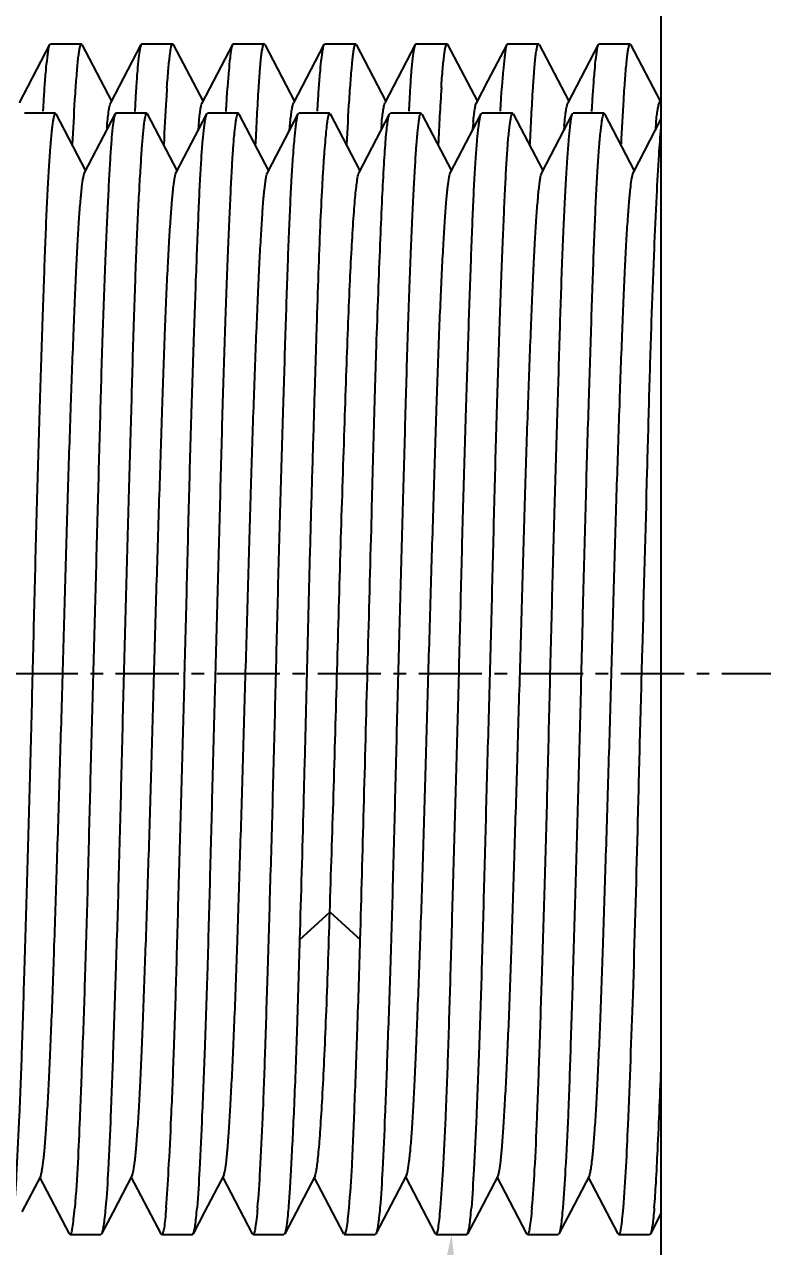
# Model space of a CAD drawing. Header units: millimetres. Extents: x 1091 to 2122, y 843 to 1569.
# Drawn here: x 1233.47 to 1248.08, y 1097.19 to 1121.39 of the extents above; entities that cross this region are included whole.
import ezdxf

# ---------------------------------------------------------------- set-up
doc = ezdxf.new("R2010")
doc.units = ezdxf.units.MM
doc.linetypes.add('CENTER', pattern=[2, 1.25, -0.25, 0.25, -0.25])
doc.layers.add('\\M+5B1EA\\M+5D7A2', color=1, linetype='Continuous')
doc.styles.add('Daelim Dimension', font='\x7f\x7f\x7f\x7f.TTF')
doc.dimstyles.new('DEFAULT', dxfattribs={"dimscale": 2, "dimtxt": 2, "dimasz": 2, "dimexe": 0, "dimexo": 2, "dimgap": 1, "dimtad": 1, "dimdec": 1, "dimzin": 9, "dimdsep": 46, "dimtxsty": 'Daelim Dimension', "dimcen": 0.5, "dimclrd": 252, "dimclre": 252, "dimclrt": 3, "dimadec": 1, "dimazin": 0, "dimtfac": 1, "dimtdec": 1, "dimtix": 1, "dimtmove": 0, "dimatfit": 3, "dimfxl": 0, "dimtolj": 1, "dimtzin": 1, "dimlwd": 9, "dimlwe": 9, "dimarcsym": 0})

# ---------------------------------------------------------------- blocks, each defined once
blk = doc.blocks.new('*D1')
at = {"layer": '\\M+5B1EA\\M+5D7A2', "color": 5, "lineweight": 9}
for p, q in [((1250.076, 1342.624), (1495.373, 1342.624)), ((1495.373, 1338.624), (1495.373, 961.421)), ((1489.598, 957.421), (1495.373, 957.421))]:
    blk.add_line(p, q, dxfattribs=at)
at = {"layer": '\\M+5B1EA\\M+5D7A2', "color": 5}
for points in [[(1494.706, 1338.624), (1496.04, 1338.624), (1495.373, 1342.624)], [(1494.706, 961.421), (1496.04, 961.421), (1495.373, 957.421)]]:
    blk.add_solid(points, dxfattribs=at)
at = {"layer": 'Defpoints', "color": 0}
for p in [(1246.076, 1342.624), (1485.598, 957.421), (1495.373, 957.421)]:
    blk.add_point(p, dxfattribs=at)
at = {"layer": '\\M+5B1EA\\M+5D7A2', "color": 7, "insert": (1484.721, 1150.022), "char_height": 16, "attachment_point": 5, "rotation": 90, "style": 'Daelim Dimension'}
blk.add_mtext('\\A1;1700', dxfattribs=at)
blk = doc.blocks.new('*D4')
at = {"layer": '\\M+5B1EA\\M+5D7A2', "color": 5, "lineweight": 9}
for p, q in [((1242.076, 1135.783), (1194.178, 1135.783)), ((1194.178, 1131.783), (1194.178, 1085.275)), ((1242.076, 1081.275), (1194.178, 1081.275))]:
    blk.add_line(p, q, dxfattribs=at)
at = {"layer": '\\M+5B1EA\\M+5D7A2', "color": 5}
for points in [[(1193.511, 1131.783), (1194.845, 1131.783), (1194.178, 1135.783)], [(1193.511, 1085.275), (1194.845, 1085.275), (1194.178, 1081.275)]]:
    blk.add_solid(points, dxfattribs=at)
at = {"layer": 'Defpoints', "color": 0}
for p in [(1246.076, 1135.783), (1194.178, 1081.275), (1246.076, 1081.275)]:
    blk.add_point(p, dxfattribs=at)
at = {"layer": '\\M+5B1EA\\M+5D7A2', "color": 7, "insert": (1179.402, 1108.529), "char_height": 16, "attachment_point": 5, "rotation": 90, "style": 'Daelim Dimension'}
blk.add_mtext('\\A1;{\\H1.25x;\\C0;Ø}65', dxfattribs=at)

msp = doc.modelspace()

# ---------------------------------------------------------------- linework, layer by layer
at = {"color": 0}
msp.add_line((1246.076, 957.421), (1246.076, 1393.905), dxfattribs=at)
at = {"color": 7, "linetype": 'Continuous'}
for p, q in [((1246.076, 1081.275), (1246.076, 1135.783)), ((1233.973, 1120.992), (1233.985, 1121.003)), ((1233.986, 1121.003), (1234.595, 1121.003)), ((1234.608, 1120.992), (1234.596, 1121.003)), ((1235.795, 1121.003), (1235.779, 1120.988)), ((1235.795, 1121.003), (1236.407, 1121.003)), ((1236.407, 1121.003), (1236.421, 1120.99)), ((1237.604, 1121.003), (1237.589, 1120.988)), ((1237.604, 1121.003), (1238.214, 1121.003)), ((1238.231, 1120.987), (1238.214, 1121.003)), ((1239.404, 1120.991), (1239.417, 1121.003)), ((1239.417, 1121.003), (1240.024, 1121.003)), ((1240.037, 1120.991), (1240.024, 1121.003)), ((1241.227, 1121.003), (1241.837, 1121.003)), ((1241.837, 1121.003), (1241.852, 1120.988)), ((1243.034, 1121.003), (1243.02, 1120.99)), ((1243.034, 1121.003), (1243.646, 1121.003)), ((1243.661, 1120.989), (1243.646, 1121.003)), ((1244.832, 1120.992), (1244.845, 1121.003)), ((1244.845, 1121.003), (1245.455, 1121.003)), ((1245.468, 1120.992), (1245.456, 1121.003)), ((1233.371, 1119.835), (1233.974, 1120.992)), ((1234.608, 1120.992), (1235.194, 1119.866)), ((1235.179, 1119.836), (1235.78, 1120.988)), ((1236.415, 1120.99), (1237.005, 1119.86)), ((1236.989, 1119.828), (1237.594, 1120.988)), ((1238.23, 1120.987), (1238.816, 1119.863)), ((1238.8, 1119.832), (1239.405, 1120.991)), ((1240.036, 1120.991), (1240.624, 1119.863)), ((1240.608, 1119.832), (1241.211, 1120.987)), ((1241.847, 1120.988), (1242.436, 1119.86)), ((1242.652, 1120.275), (1243.026, 1120.99)), ((1243.661, 1120.989), (1244.246, 1119.867)), ((1244.231, 1119.836), (1244.833, 1120.992)), ((1245.467, 1120.992), (1246.054, 1119.865)), ((1242.419, 1119.828), (1242.652, 1120.275)), ((1246.039, 1119.835), (1246.076, 1119.906)), ((1234.081, 1119.629), (1233.471, 1119.629)), ((1234.093, 1119.617), (1234.081, 1119.629)), ((1234.093, 1119.617), (1234.681, 1118.49)), ((1234.665, 1118.459), (1235.266, 1119.613)), ((1235.282, 1119.629), (1235.266, 1119.613)), ((1235.889, 1119.629), (1235.282, 1119.629)), ((1235.904, 1119.614), (1235.889, 1119.629)), ((1235.902, 1119.614), (1236.492, 1118.485)), ((1236.475, 1118.453), (1237.081, 1119.615)), ((1237.08, 1119.615), (1237.095, 1119.629)), ((1237.701, 1119.629), (1237.094, 1119.629)), ((1237.717, 1119.613), (1237.701, 1119.629)), ((1237.717, 1119.613), (1238.303, 1118.491)), ((1238.287, 1118.46), (1238.89, 1119.617)), ((1238.889, 1119.617), (1238.902, 1119.629)), ((1239.51, 1119.629), (1238.902, 1119.629)), ((1239.523, 1119.616), (1239.509, 1119.629)), ((1239.521, 1119.616), (1240.111, 1118.487)), ((1240.095, 1118.455), (1240.698, 1119.613)), ((1240.698, 1119.613), (1240.714, 1119.629)), ((1241.319, 1119.629), (1240.714, 1119.629)), ((1241.336, 1119.613), (1241.319, 1119.629)), ((1241.335, 1119.613), (1241.922, 1118.486)), ((1241.906, 1118.455), (1242.512, 1119.616)), ((1242.511, 1119.616), (1242.524, 1119.629)), ((1243.132, 1119.629), (1242.524, 1119.629)), ((1243.147, 1119.615), (1243.132, 1119.629)), ((1243.147, 1119.615), (1243.732, 1118.493)), ((1243.717, 1118.463), (1244.318, 1119.617)), ((1244.318, 1119.617), (1244.331, 1119.629)), ((1244.941, 1119.629), (1244.331, 1119.629)), ((1244.953, 1119.617), (1244.941, 1119.629)), ((1244.952, 1119.617), (1245.541, 1118.489)), ((1245.525, 1118.458), (1246.076, 1119.515)), ((1238.914, 1103.264), (1239.514, 1103.811)), ((1239.52, 1103.81), (1240.119, 1103.264)), ((1233.792, 1098.594), (1233.418, 1097.877)), ((1234.361, 1097.443), (1233.776, 1098.565)), ((1235.602, 1098.603), (1235.225, 1097.879)), ((1236.174, 1097.445), (1235.586, 1098.572)), ((1237.414, 1098.602), (1237.036, 1097.879)), ((1237.987, 1097.441), (1237.397, 1098.571)), ((1239.222, 1098.594), (1238.622, 1097.442)), ((1239.792, 1097.441), (1239.207, 1098.564)), ((1241.033, 1098.604), (1240.427, 1097.443)), ((1241.606, 1097.443), (1241.017, 1098.573)), ((1242.844, 1098.598), (1242.468, 1097.878)), ((1243.415, 1097.441), (1242.828, 1098.568)), ((1244.652, 1098.595), (1244.278, 1097.878)), ((1245.221, 1097.443), (1244.636, 1098.565)), ((1235.225, 1097.879), (1234.996, 1097.442)), ((1237.036, 1097.879), (1236.81, 1097.445)), ((1242.468, 1097.878), (1242.242, 1097.445)), ((1244.278, 1097.878), (1244.05, 1097.441)), ((1246.076, 1097.86), (1245.859, 1097.445)), ((1234.361, 1097.443), (1234.376, 1097.429)), ((1234.376, 1097.429), (1234.984, 1097.429)), ((1234.997, 1097.442), (1234.983, 1097.429)), ((1236.189, 1097.429), (1236.173, 1097.445)), ((1236.189, 1097.429), (1236.798, 1097.429)), ((1236.798, 1097.429), (1236.813, 1097.445)), ((1237.995, 1097.429), (1237.982, 1097.441)), ((1237.995, 1097.429), (1238.607, 1097.429)), ((1238.621, 1097.442), (1238.608, 1097.429)), ((1239.792, 1097.441), (1239.806, 1097.429)), ((1239.806, 1097.429), (1240.414, 1097.429)), ((1240.428, 1097.443), (1240.414, 1097.429)), ((1241.605, 1097.443), (1241.62, 1097.429)), ((1241.619, 1097.429), (1242.228, 1097.429)), ((1242.228, 1097.429), (1242.243, 1097.445)), ((1243.425, 1097.429), (1243.412, 1097.441)), ((1243.425, 1097.429), (1244.037, 1097.429)), ((1244.05, 1097.441), (1244.037, 1097.429)), ((1245.221, 1097.443), (1245.236, 1097.429)), ((1245.236, 1097.429), (1245.844, 1097.429)), ((1245.86, 1097.445), (1245.844, 1097.429))]:
    msp.add_line(p, q, dxfattribs=at)
at = {"color": 1, "linetype": 'CENTER'}
msp.add_line((1282.526, 1108.529), (1220.735, 1108.529), dxfattribs=at)
at = {"color": 7, "linetype": 'Continuous'}
for centre, radius, start, end in [((1313.33, 1115.538), 75.369, 176.5027, 177.35666), ((1308.071, 1115.868), 66.486, 176.31969, 177.29079), ((1303.692, 1116.357), 60.279, 176.40629, 177.47174), ((1246.55, 1118.265), 11.499, 174.4317, 174.8861), ((1249.462, 1118.195), 12.601, 174.3361, 175.0513), ((1252.294, 1118.236), 11.813, 174.2883, 174.9051), ((1253.565, 1118.334), 11.268, 174.2419, 175.1646), ((1255.402, 1118.315), 11.298, 174.5876, 175.0488), ((1256.794, 1118.32), 10.881, 174.0997, 174.9009)]:
    msp.add_arc(centre, radius, start, end, dxfattribs=at)
for points, knots in [([(1234.596, 1121.003), (1234.589, 1121.003), (1234.576, 1120.98), (1234.565, 1120.942), (1234.55, 1120.871), (1234.537, 1120.776), (1234.522, 1120.653), (1234.502, 1120.437), (1234.49, 1120.262), (1234.481, 1120.136)], [0, 0, 0, 0, 0.021948, 0.071365, 0.150839, 0.260682, 0.400881, 0.571163, 1, 1, 1, 1]), ([(1236.292, 1120.135), (1236.301, 1120.261), (1236.314, 1120.437), (1236.334, 1120.653), (1236.348, 1120.776), (1236.361, 1120.871), (1236.376, 1120.941), (1236.386, 1120.981), (1236.4, 1121.003), (1236.407, 1121.003)], [0, 0, 0, 0, 0.428637, 0.598843, 0.738953, 0.848691, 0.928073, 0.977513, 1, 1, 1, 1]), ([(1238.214, 1121.003), (1238.207, 1121.003), (1238.193, 1120.981), (1238.182, 1120.941), (1238.167, 1120.871), (1238.153, 1120.776), (1238.14, 1120.653), (1238.121, 1120.437), (1238.109, 1120.261), (1238.101, 1120.135)], [0, 0, 0, 0, 0.023275, 0.073005, 0.152468, 0.262148, 0.40209, 0.572049, 1, 1, 1, 1]), ([(1240.024, 1121.003), (1240.018, 1121.003), (1240.005, 1120.98), (1239.995, 1120.941), (1239.981, 1120.871), (1239.968, 1120.776), (1239.954, 1120.653), (1239.934, 1120.437), (1239.92, 1120.261), (1239.911, 1120.135)], [0, 0, 0, 0, 0.02189, 0.071127, 0.150457, 0.260259, 0.400538, 0.570941, 1, 1, 1, 1]), ([(1241.211, 1120.987), (1241.212, 1120.99), (1241.215, 1120.996), (1241.222, 1121.003), (1241.227, 1121.003)], [0, 0, 0, 0, 0.348259, 1, 1, 1, 1]), ([(1241.722, 1120.135), (1241.73, 1120.261), (1241.743, 1120.437), (1241.764, 1120.653), (1241.778, 1120.776), (1241.791, 1120.871), (1241.806, 1120.941), (1241.816, 1120.981), (1241.83, 1121.003), (1241.837, 1121.003)], [0, 0, 0, 0, 0.428601, 0.598851, 0.739004, 0.84876, 0.928136, 0.977547, 1, 1, 1, 1]), ([(1243.646, 1121.003), (1243.639, 1121.003), (1243.624, 1120.981), (1243.613, 1120.941), (1243.597, 1120.871), (1243.584, 1120.776), (1243.57, 1120.653), (1243.551, 1120.437), (1243.539, 1120.261), (1243.531, 1120.135)], [0, 0, 0, 0, 0.023173, 0.072938, 0.152446, 0.262153, 0.4021, 0.572048, 1, 1, 1, 1]), ([(1245.456, 1121.003), (1245.449, 1121.003), (1245.436, 1120.98), (1245.425, 1120.942), (1245.411, 1120.871), (1245.397, 1120.776), (1245.383, 1120.653), (1245.363, 1120.437), (1245.35, 1120.261), (1245.341, 1120.135)], [0, 0, 0, 0, 0.021972, 0.071349, 0.150789, 0.260618, 0.400823, 0.571127, 1, 1, 1, 1]), ([(1233.871, 1120.136), (1233.879, 1120.249), (1233.894, 1120.448), (1233.918, 1120.678), (1233.936, 1120.822), (1233.948, 1120.898), (1233.959, 1120.952), (1233.968, 1120.981), (1233.973, 1120.992)], [0, 0, 0, 0, 0.393337, 0.692553, 0.805892, 0.894812, 0.959381, 1, 1, 1, 1]), ([(1235.779, 1120.988), (1235.774, 1120.977), (1235.765, 1120.946), (1235.746, 1120.858), (1235.726, 1120.696), (1235.702, 1120.443), (1235.688, 1120.247), (1235.681, 1120.135)], [0, 0, 0, 0, 0.043702, 0.11044, 0.314302, 0.611695, 1, 1, 1, 1]), ([(1237.589, 1120.988), (1237.584, 1120.977), (1237.574, 1120.947), (1237.556, 1120.859), (1237.535, 1120.697), (1237.511, 1120.443), (1237.497, 1120.247), (1237.49, 1120.135)], [0, 0, 0, 0, 0.043547, 0.110234, 0.314093, 0.611538, 1, 1, 1, 1]), ([(1239.3, 1120.135), (1239.308, 1120.248), (1239.324, 1120.447), (1239.347, 1120.677), (1239.366, 1120.821), (1239.378, 1120.897), (1239.39, 1120.952), (1239.398, 1120.981), (1239.404, 1120.991)], [0, 0, 0, 0, 0.39275, 0.69169, 0.805056, 0.894151, 0.959015, 1, 1, 1, 1]), ([(1241.11, 1120.135), (1241.117, 1120.246), (1241.13, 1120.442), (1241.155, 1120.695), (1241.176, 1120.857), (1241.195, 1120.945), (1241.205, 1120.976), (1241.211, 1120.987)], [0, 0, 0, 0, 0.386968, 0.683875, 0.888215, 0.955526, 1, 1, 1, 1]), ([(1243.02, 1120.99), (1243.014, 1120.979), (1243.005, 1120.949), (1242.993, 1120.893), (1242.981, 1120.817), (1242.963, 1120.674), (1242.942, 1120.445), (1242.927, 1120.247), (1242.919, 1120.135)], [0, 0, 0, 0, 0.042506, 0.108409, 0.198088, 0.311604, 0.609605, 1, 1, 1, 1]), ([(1244.731, 1120.135), (1244.739, 1120.248), (1244.754, 1120.447), (1244.777, 1120.678), (1244.795, 1120.821), (1244.807, 1120.897), (1244.818, 1120.952), (1244.827, 1120.981), (1244.832, 1120.992)], [0, 0, 0, 0, 0.39321, 0.692345, 0.805669, 0.894626, 0.959271, 1, 1, 1, 1]), ([(1233.842, 1119.668), (1233.844, 1119.71), (1233.853, 1119.866), (1233.863, 1120.022), (1233.871, 1120.136)], [0, 0, 0, 0, 0.269085, 1, 1, 1, 1]), ([(1234.481, 1120.136), (1234.475, 1120.056), (1234.45, 1119.682), (1234.431, 1119.307), (1234.418, 1119.012)], [0, 0, 0, 0, 0.213781, 1, 1, 1, 1]), ([(1235.681, 1120.135), (1235.678, 1120.099), (1235.669, 1119.943), (1235.661, 1119.786), (1235.654, 1119.665)], [0, 0, 0, 0, 0.230677, 1, 1, 1, 1]), ([(1236.292, 1120.135), (1236.286, 1120.056), (1236.262, 1119.682), (1236.242, 1119.308), (1236.228, 1119.014)], [0, 0, 0, 0, 0.213854, 1, 1, 1, 1]), ([(1237.463, 1119.664), (1237.465, 1119.706), (1237.473, 1119.864), (1237.482, 1120.021), (1237.49, 1120.135)], [0, 0, 0, 0, 0.269181, 1, 1, 1, 1]), ([(1239.271, 1119.667), (1239.273, 1119.709), (1239.282, 1119.865), (1239.292, 1120.021), (1239.3, 1120.135)], [0, 0, 0, 0, 0.269066, 1, 1, 1, 1]), ([(1239.911, 1120.135), (1239.905, 1120.055), (1239.88, 1119.681), (1239.86, 1119.307), (1239.847, 1119.012)], [0, 0, 0, 0, 0.213829, 1, 1, 1, 1]), ([(1241.084, 1119.668), (1241.087, 1119.71), (1241.095, 1119.866), (1241.103, 1120.022), (1241.11, 1120.135)], [0, 0, 0, 0, 0.269066, 1, 1, 1, 1]), ([(1242.892, 1119.669), (1242.894, 1119.711), (1242.902, 1119.867), (1242.912, 1120.022), (1242.919, 1120.135)], [0, 0, 0, 0, 0.269009, 1, 1, 1, 1]), ([(1244.702, 1119.666), (1244.704, 1119.708), (1244.713, 1119.864), (1244.723, 1120.021), (1244.731, 1120.135)], [0, 0, 0, 0, 0.269113, 1, 1, 1, 1]), ([(1245.341, 1120.135), (1245.335, 1120.056), (1245.31, 1119.683), (1245.291, 1119.309), (1245.278, 1119.015)], [0, 0, 0, 0, 0.2139, 1, 1, 1, 1]), ([(1235.105, 1119.381), (1235.111, 1119.438), (1235.122, 1119.54), (1235.139, 1119.674), (1235.157, 1119.769), (1235.17, 1119.819), (1235.179, 1119.836)], [0, 0, 0, 0, 0.373587, 0.66562, 0.874519, 1, 1, 1, 1]), ([(1236.922, 1119.439), (1236.927, 1119.488), (1236.936, 1119.576), (1236.952, 1119.691), (1236.967, 1119.773), (1236.979, 1119.817), (1236.987, 1119.832)], [0, 0, 0, 0, 0.371457, 0.661601, 0.870677, 1, 1, 1, 1]), ([(1238.735, 1119.486), (1238.74, 1119.53), (1238.749, 1119.607), (1238.764, 1119.71), (1238.779, 1119.783), (1238.791, 1119.822), (1238.799, 1119.836)], [0, 0, 0, 0, 0.368933, 0.658537, 0.868555, 1, 1, 1, 1]), ([(1240.539, 1119.412), (1240.544, 1119.465), (1240.555, 1119.559), (1240.571, 1119.683), (1240.587, 1119.77), (1240.599, 1119.817), (1240.607, 1119.834)], [0, 0, 0, 0, 0.372998, 0.664037, 0.872574, 1, 1, 1, 1]), ([(1242.354, 1119.464), (1242.359, 1119.51), (1242.368, 1119.592), (1242.383, 1119.7), (1242.398, 1119.777), (1242.41, 1119.818), (1242.417, 1119.833)], [0, 0, 0, 0, 0.369997, 0.659727, 0.869332, 1, 1, 1, 1]), ([(1244.155, 1119.381), (1244.16, 1119.439), (1244.171, 1119.541), (1244.188, 1119.676), (1244.207, 1119.771), (1244.22, 1119.821), (1244.23, 1119.838)], [0, 0, 0, 0, 0.375377, 0.667528, 0.875629, 1, 1, 1, 1]), ([(1245.971, 1119.439), (1245.976, 1119.488), (1245.986, 1119.577), (1246.003, 1119.693), (1246.019, 1119.776), (1246.031, 1119.82), (1246.038, 1119.836)], [0, 0, 0, 0, 0.370634, 0.661428, 0.871085, 1, 1, 1, 1]), ([(1234.081, 1119.629), (1234.076, 1119.629), (1234.064, 1119.611), (1234.055, 1119.58), (1234.042, 1119.524), (1234.03, 1119.449), (1234.017, 1119.351), (1233.999, 1119.18), (1233.975, 1118.914), (1233.949, 1118.534), (1233.924, 1118.076), (1233.899, 1117.543), (1233.875, 1116.939), (1233.851, 1116.27), (1233.818, 1115.262), (1233.773, 1113.88), (1233.719, 1112.107), (1233.67, 1110.223), (1233.624, 1108.285), (1233.574, 1106.355), (1233.52, 1104.494), (1233.469, 1102.758), (1233.422, 1101.202), (1233.376, 1099.876), (1233.321, 1098.819), (1233.287, 1098.21), (1233.266, 1097.957)], [0, 0, 0, 0, 0.000741, 0.002344, 0.004909, 0.008449, 0.012965, 0.018453, 0.032305, 0.049897, 0.0711, 0.095748, 0.123655, 0.154599, 0.188343, 0.263151, 0.345741, 0.433535, 0.523794, 0.613699, 0.700444, 0.781317, 0.853793, 0.915616, 0.964866, 1, 1, 1, 1]), ([(1235.266, 1119.613), (1235.26, 1119.602), (1235.25, 1119.57), (1235.231, 1119.481), (1235.211, 1119.317), (1235.188, 1119.06), (1235.166, 1118.724), (1235.142, 1118.311), (1235.118, 1117.824), (1235.092, 1117.267), (1235.055, 1116.398), (1235.011, 1115.171), (1234.964, 1113.558), (1234.919, 1111.795), (1234.867, 1109.933), (1234.815, 1108.029), (1234.766, 1106.139), (1234.721, 1104.322), (1234.672, 1102.631), (1234.62, 1101.118), (1234.558, 1099.579), (1234.517, 1098.55), (1234.466, 1097.957)], [0, 0, 0, 0, 0.001777, 0.004472, 0.01267, 0.024599, 0.040184, 0.059318, 0.081855, 0.107632, 0.136449, 0.202323, 0.277499, 0.359722, 0.446522, 0.535288, 0.623354, 0.708073, 0.786896, 0.857457, 0.917638, 1, 1, 1, 1]), ([(1235.889, 1119.629), (1235.883, 1119.629), (1235.871, 1119.612), (1235.862, 1119.58), (1235.849, 1119.524), (1235.838, 1119.449), (1235.826, 1119.352), (1235.809, 1119.18), (1235.788, 1118.914), (1235.763, 1118.534), (1235.736, 1118.076), (1235.71, 1117.543), (1235.683, 1116.94), (1235.658, 1116.271), (1235.624, 1115.262), (1235.585, 1113.881), (1235.534, 1112.108), (1235.48, 1110.224), (1235.429, 1108.286), (1235.383, 1106.356), (1235.335, 1104.494), (1235.281, 1102.758), (1235.229, 1101.203), (1235.182, 1099.876), (1235.136, 1098.819), (1235.1, 1098.21), (1235.076, 1097.957)], [0, 0, 0, 0, 0.000768, 0.002373, 0.004933, 0.008466, 0.012975, 0.018456, 0.032294, 0.049881, 0.071082, 0.095732, 0.123636, 0.15458, 0.188321, 0.263124, 0.345711, 0.433504, 0.523763, 0.613671, 0.700418, 0.781297, 0.853782, 0.91561, 0.964857, 1, 1, 1, 1]), ([(1236.275, 1097.957), (1236.295, 1098.205), (1236.332, 1098.8), (1236.383, 1099.83), (1236.434, 1101.122), (1236.481, 1102.638), (1236.526, 1104.331), (1236.577, 1106.15), (1236.63, 1108.041), (1236.679, 1109.947), (1236.725, 1111.811), (1236.772, 1113.575), (1236.825, 1115.187), (1236.869, 1116.413), (1236.903, 1117.281), (1236.926, 1117.837), (1236.949, 1118.322), (1236.973, 1118.734), (1236.997, 1119.068), (1237.023, 1119.323), (1237.045, 1119.485), (1237.065, 1119.573), (1237.074, 1119.604), (1237.08, 1119.615)], [0, 0, 0, 0, 0.034411, 0.082469, 0.142729, 0.213381, 0.292304, 0.377121, 0.465278, 0.554117, 0.64096, 0.723197, 0.798355, 0.864167, 0.892935, 0.918652, 0.94112, 0.960178, 0.975683, 0.987531, 0.995637, 0.998281, 1, 1, 1, 1]), ([(1237.701, 1119.629), (1237.695, 1119.629), (1237.682, 1119.612), (1237.672, 1119.58), (1237.659, 1119.524), (1237.64, 1119.41), (1237.618, 1119.212), (1237.594, 1118.914), (1237.571, 1118.533), (1237.548, 1118.075), (1237.523, 1117.542), (1237.497, 1116.939), (1237.47, 1116.27), (1237.433, 1115.261), (1237.39, 1113.879), (1237.344, 1112.107), (1237.295, 1110.222), (1237.241, 1108.285), (1237.189, 1106.355), (1237.141, 1104.493), (1237.095, 1102.758), (1237.042, 1101.202), (1236.99, 1099.876), (1236.942, 1098.819), (1236.908, 1098.21), (1236.887, 1097.957)], [0, 0, 0, 0, 0.000798, 0.002424, 0.004999, 0.008543, 0.018546, 0.03239, 0.049978, 0.071178, 0.095828, 0.123736, 0.154684, 0.188429, 0.263234, 0.345816, 0.4336, 0.52385, 0.613744, 0.700475, 0.781338, 0.853811, 0.915634, 0.964873, 1, 1, 1, 1]), ([(1238.085, 1097.957), (1238.107, 1098.205), (1238.146, 1098.801), (1238.195, 1099.834), (1238.241, 1101.13), (1238.287, 1102.649), (1238.339, 1104.346), (1238.392, 1106.17), (1238.44, 1108.065), (1238.485, 1109.974), (1238.535, 1111.839), (1238.588, 1113.604), (1238.638, 1115.216), (1238.677, 1116.441), (1238.71, 1117.307), (1238.735, 1117.861), (1238.761, 1118.344), (1238.787, 1118.752), (1238.813, 1119.083), (1238.835, 1119.309), (1238.852, 1119.45), (1238.864, 1119.524), (1238.875, 1119.578), (1238.884, 1119.607), (1238.889, 1119.617)], [0, 0, 0, 0, 0.034488, 0.082655, 0.143061, 0.213887, 0.292997, 0.377996, 0.46632, 0.555298, 0.642236, 0.724513, 0.799643, 0.865353, 0.894042, 0.919661, 0.942016, 0.960943, 0.976293, 0.987961, 0.992385, 0.995863, 0.998397, 1, 1, 1, 1]), ([(1239.509, 1119.629), (1239.506, 1119.629), (1239.497, 1119.621), (1239.486, 1119.59), (1239.471, 1119.522), (1239.454, 1119.407), (1239.436, 1119.247), (1239.418, 1119.042), (1239.399, 1118.793), (1239.379, 1118.502), (1239.352, 1118.032), (1239.319, 1117.348), (1239.284, 1116.42), (1239.25, 1115.361), (1239.214, 1114.188), (1239.176, 1112.922), (1239.136, 1111.582), (1239.099, 1110.191), (1239.063, 1108.772), (1239.029, 1107.35), (1238.981, 1105.513), (1238.943, 1104.153), (1238.915, 1103.264)], [0, 0, 0, 0, 0.000638, 0.00182, 0.006175, 0.013274, 0.023122, 0.035688, 0.05092, 0.068757, 0.089128, 0.137115, 0.194094, 0.259123, 0.331125, 0.408902, 0.49116, 0.576537, 0.663613, 0.750935, 0.837046, 1, 1, 1, 1]), ([(1240.118, 1103.263), (1240.142, 1104.129), (1240.189, 1105.916), (1240.263, 1108.623), (1240.325, 1110.905), (1240.37, 1112.684), (1240.404, 1113.934), (1240.44, 1115.098), (1240.478, 1116.159), (1240.516, 1117.1), (1240.551, 1117.905), (1240.58, 1118.486), (1240.604, 1118.873), (1240.621, 1119.103), (1240.638, 1119.291), (1240.656, 1119.437), (1240.674, 1119.54), (1240.688, 1119.595), (1240.698, 1119.613)], [0, 0, 0, 0, 0.158748, 0.32773, 0.496351, 0.577189, 0.653999, 0.725574, 0.790783, 0.848599, 0.898111, 0.938539, 0.955142, 0.969253, 0.980822, 0.989807, 0.996193, 1, 1, 1, 1]), ([(1241.319, 1119.629), (1241.314, 1119.629), (1241.301, 1119.612), (1241.291, 1119.58), (1241.278, 1119.524), (1241.261, 1119.41), (1241.24, 1119.213), (1241.217, 1118.914), (1241.193, 1118.534), (1241.168, 1118.076), (1241.141, 1117.544), (1241.115, 1116.94), (1241.088, 1116.271), (1241.053, 1115.263), (1241.013, 1113.881), (1240.965, 1112.108), (1240.912, 1110.224), (1240.859, 1108.286), (1240.811, 1106.356), (1240.764, 1104.494), (1240.713, 1102.758), (1240.659, 1101.203), (1240.61, 1099.876), (1240.564, 1098.819), (1240.53, 1098.21), (1240.507, 1097.957)], [0, 0, 0, 0, 0.000785, 0.002398, 0.004962, 0.008497, 0.018484, 0.032319, 0.049899, 0.071098, 0.095745, 0.123651, 0.154595, 0.188336, 0.263136, 0.34572, 0.433512, 0.52377, 0.613675, 0.700422, 0.7813, 0.853785, 0.915616, 0.964862, 1, 1, 1, 1]), ([(1241.705, 1097.957), (1241.725, 1098.205), (1241.764, 1098.8), (1241.815, 1099.832), (1241.863, 1101.126), (1241.908, 1102.644), (1241.956, 1104.339), (1242.009, 1106.161), (1242.061, 1108.054), (1242.107, 1109.962), (1242.154, 1111.827), (1242.205, 1113.591), (1242.258, 1115.203), (1242.299, 1116.428), (1242.332, 1117.296), (1242.355, 1117.85), (1242.379, 1118.334), (1242.404, 1118.744), (1242.43, 1119.077), (1242.453, 1119.304), (1242.472, 1119.446), (1242.484, 1119.521), (1242.496, 1119.576), (1242.505, 1119.605), (1242.511, 1119.616)], [0, 0, 0, 0, 0.034451, 0.082573, 0.142915, 0.213663, 0.292688, 0.377607, 0.465853, 0.554765, 0.64166, 0.723918, 0.799059, 0.864814, 0.893541, 0.919202, 0.941608, 0.960592, 0.976014, 0.987764, 0.992234, 0.995761, 0.998345, 1, 1, 1, 1]), ([(1243.132, 1119.629), (1243.127, 1119.629), (1243.114, 1119.612), (1243.104, 1119.58), (1243.09, 1119.524), (1243.078, 1119.449), (1243.064, 1119.352), (1243.045, 1119.18), (1243.023, 1118.914), (1242.999, 1118.534), (1242.976, 1118.076), (1242.952, 1117.543), (1242.928, 1116.94), (1242.902, 1116.27), (1242.864, 1115.262), (1242.819, 1113.88), (1242.771, 1112.107), (1242.725, 1110.223), (1242.673, 1108.286), (1242.619, 1106.356), (1242.569, 1104.494), (1242.523, 1102.758), (1242.474, 1101.202), (1242.421, 1099.876), (1242.37, 1098.82), (1242.336, 1098.21), (1242.317, 1097.957)], [0, 0, 0, 0, 0.000779, 0.002401, 0.004976, 0.008521, 0.013039, 0.018526, 0.032369, 0.049954, 0.07115, 0.095795, 0.1237, 0.154645, 0.188389, 0.263195, 0.345779, 0.433567, 0.523819, 0.613716, 0.700454, 0.781323, 0.8538, 0.915626, 0.964872, 1, 1, 1, 1]), ([(1243.515, 1097.957), (1243.538, 1098.205), (1243.578, 1098.801), (1243.624, 1099.833), (1243.669, 1101.129), (1243.718, 1102.647), (1243.771, 1104.344), (1243.821, 1106.167), (1243.867, 1108.061), (1243.914, 1109.97), (1243.967, 1111.835), (1244.019, 1113.6), (1244.066, 1115.212), (1244.105, 1116.437), (1244.14, 1117.304), (1244.166, 1117.857), (1244.193, 1118.34), (1244.218, 1118.749), (1244.243, 1119.081), (1244.264, 1119.308), (1244.281, 1119.448), (1244.292, 1119.523), (1244.303, 1119.577), (1244.312, 1119.607), (1244.318, 1119.617)], [0, 0, 0, 0, 0.03448, 0.082629, 0.143012, 0.213814, 0.292898, 0.377871, 0.466169, 0.555124, 0.64205, 0.724323, 0.799459, 0.865187, 0.893891, 0.919528, 0.941902, 0.960847, 0.976219, 0.987908, 0.992344, 0.995833, 0.99838, 1, 1, 1, 1]), ([(1244.941, 1119.629), (1244.935, 1119.629), (1244.924, 1119.611), (1244.915, 1119.58), (1244.902, 1119.524), (1244.891, 1119.449), (1244.878, 1119.351), (1244.859, 1119.18), (1244.836, 1118.914), (1244.809, 1118.534), (1244.784, 1118.076), (1244.759, 1117.543), (1244.735, 1116.939), (1244.711, 1116.27), (1244.678, 1115.262), (1244.633, 1113.88), (1244.58, 1112.107), (1244.53, 1110.223), (1244.484, 1108.285), (1244.434, 1106.356), (1244.38, 1104.494), (1244.329, 1102.758), (1244.282, 1101.202), (1244.237, 1099.876), (1244.182, 1098.819), (1244.147, 1098.21), (1244.126, 1097.957)], [0, 0, 0, 0, 0.00074, 0.00234, 0.004902, 0.00844, 0.012955, 0.018443, 0.032293, 0.049887, 0.071089, 0.095738, 0.123643, 0.154588, 0.18833, 0.263138, 0.345728, 0.433523, 0.523784, 0.613691, 0.700438, 0.781313, 0.853791, 0.915615, 0.964864, 1, 1, 1, 1]), ([(1238.717, 1119.287), (1238.718, 1119.305), (1238.724, 1119.371), (1238.73, 1119.438), (1238.735, 1119.486)], [0, 0, 0, 0, 0.269776, 1, 1, 1, 1]), ([(1245.326, 1097.957), (1245.372, 1098.502), (1245.433, 1099.909), (1245.529, 1102.399), (1245.596, 1104.932), (1245.653, 1107.207), (1245.718, 1109.574), (1245.781, 1111.894), (1245.839, 1114.104), (1245.884, 1115.569), (1245.934, 1116.848), (1245.981, 1117.906), (1246.024, 1118.715), (1246.055, 1119.169), (1246.076, 1119.35)], [0, 0, 0, 0, 0.076709, 0.197305, 0.349128, 0.431846, 0.516213, 0.680973, 0.757004, 0.826077, 0.886366, 0.936276, 0.974485, 1, 1, 1, 1]), ([(1233.791, 1098.594), (1233.797, 1098.605), (1233.807, 1098.637), (1233.82, 1098.696), (1233.832, 1098.777), (1233.852, 1098.928), (1233.875, 1099.169), (1233.901, 1099.52), (1233.929, 1099.95), (1233.957, 1100.458), (1233.984, 1101.039), (1234.021, 1101.944), (1234.065, 1103.212), (1234.119, 1104.863), (1234.175, 1106.645), (1234.228, 1108.495), (1234.279, 1110.346), (1234.333, 1112.132), (1234.388, 1113.79), (1234.435, 1115.063), (1234.471, 1115.972), (1234.497, 1116.557), (1234.524, 1117.071), (1234.551, 1117.51), (1234.578, 1117.869), (1234.605, 1118.144), (1234.628, 1118.32), (1234.648, 1118.415), (1234.658, 1118.448), (1234.664, 1118.46)], [0, 0, 0, 0, 0.001959, 0.004992, 0.00911, 0.014305, 0.027886, 0.045619, 0.067371, 0.092986, 0.122291, 0.155045, 0.229532, 0.313572, 0.404229, 0.498358, 0.592537, 0.683435, 0.76786, 0.842622, 0.875501, 0.90503, 0.930976, 0.953128, 0.97128, 0.985243, 0.99484, 0.997968, 1, 1, 1, 1]), ([(1235.6, 1098.599), (1235.606, 1098.61), (1235.616, 1098.642), (1235.637, 1098.734), (1235.66, 1098.905), (1235.687, 1099.172), (1235.714, 1099.525), (1235.741, 1099.958), (1235.767, 1100.47), (1235.793, 1101.054), (1235.83, 1101.961), (1235.876, 1103.229), (1235.932, 1104.882), (1235.984, 1106.665), (1236.036, 1108.516), (1236.09, 1110.367), (1236.146, 1112.152), (1236.199, 1113.807), (1236.243, 1115.078), (1236.28, 1115.985), (1236.308, 1116.571), (1236.336, 1117.085), (1236.363, 1117.522), (1236.39, 1117.878), (1236.416, 1118.148), (1236.437, 1118.32), (1236.457, 1118.414), (1236.467, 1118.446), (1236.473, 1118.458)], [0, 0, 0, 0, 0.001971, 0.005, 0.014275, 0.027837, 0.045625, 0.067547, 0.093404, 0.122908, 0.155755, 0.230254, 0.314346, 0.405175, 0.499394, 0.593628, 0.684558, 0.768803, 0.843389, 0.876281, 0.905855, 0.931832, 0.953938, 0.971915, 0.985599, 0.99495, 0.998004, 1, 1, 1, 1]), ([(1237.412, 1098.6), (1237.419, 1098.612), (1237.429, 1098.644), (1237.45, 1098.739), (1237.473, 1098.914), (1237.499, 1099.189), (1237.524, 1099.548), (1237.55, 1099.988), (1237.577, 1100.503), (1237.604, 1101.089), (1237.643, 1101.998), (1237.69, 1103.271), (1237.742, 1104.929), (1237.794, 1106.716), (1237.849, 1108.567), (1237.904, 1110.417), (1237.956, 1112.198), (1238.008, 1113.849), (1238.055, 1115.116), (1238.094, 1116.021), (1238.121, 1116.603), (1238.148, 1117.111), (1238.174, 1117.541), (1238.199, 1117.891), (1238.222, 1118.131), (1238.242, 1118.281), (1238.255, 1118.361), (1238.269, 1118.419), (1238.279, 1118.451), (1238.285, 1118.463)], [0, 0, 0, 0, 0.00204, 0.005152, 0.014673, 0.028596, 0.046769, 0.06898, 0.094998, 0.124587, 0.157499, 0.232217, 0.316652, 0.407609, 0.501822, 0.595984, 0.686658, 0.770646, 0.845085, 0.877867, 0.907235, 0.93288, 0.954604, 0.972272, 0.985772, 0.990933, 0.995022, 0.998039, 1, 1, 1, 1]), ([(1239.514, 1103.811), (1239.54, 1104.584), (1239.593, 1106.18), (1239.659, 1108.598), (1239.728, 1111.013), (1239.791, 1112.954), (1239.84, 1114.391), (1239.874, 1115.341), (1239.909, 1116.184), (1239.944, 1116.908), (1239.976, 1117.431), (1240.002, 1117.782), (1240.02, 1117.992), (1240.038, 1118.163), (1240.055, 1118.296), (1240.072, 1118.391), (1240.085, 1118.441), (1240.093, 1118.458)], [0, 0, 0, 0, 0.158226, 0.326756, 0.494964, 0.652481, 0.723991, 0.789105, 0.846915, 0.896605, 0.93741, 0.954253, 0.968605, 0.980382, 0.989534, 0.996057, 1, 1, 1, 1]), ([(1241.031, 1098.6), (1241.037, 1098.612), (1241.047, 1098.644), (1241.068, 1098.737), (1241.091, 1098.909), (1241.119, 1099.18), (1241.145, 1099.536), (1241.171, 1099.973), (1241.197, 1100.487), (1241.223, 1101.073), (1241.261, 1101.981), (1241.308, 1103.251), (1241.363, 1104.906), (1241.414, 1106.692), (1241.467, 1108.543), (1241.522, 1110.394), (1241.577, 1112.177), (1241.628, 1113.83), (1241.673, 1115.098), (1241.712, 1116.004), (1241.74, 1116.588), (1241.767, 1117.1), (1241.794, 1117.534), (1241.82, 1117.886), (1241.845, 1118.153), (1241.867, 1118.324), (1241.887, 1118.416), (1241.898, 1118.448), (1241.904, 1118.459)], [0, 0, 0, 0, 0.002004, 0.005067, 0.014436, 0.028136, 0.046123, 0.068234, 0.094212, 0.123785, 0.156679, 0.231271, 0.315525, 0.406457, 0.500689, 0.594905, 0.685727, 0.76981, 0.844304, 0.87715, 0.906651, 0.932503, 0.954412, 0.972188, 0.985735, 0.995002, 0.998027, 1, 1, 1, 1]), ([(1242.843, 1098.597), (1242.849, 1098.609), (1242.86, 1098.642), (1242.88, 1098.738), (1242.902, 1098.914), (1242.928, 1099.189), (1242.953, 1099.548), (1242.98, 1099.986), (1243.007, 1100.5), (1243.035, 1101.086), (1243.074, 1101.994), (1243.12, 1103.267), (1243.171, 1104.925), (1243.224, 1106.712), (1243.28, 1108.562), (1243.334, 1110.412), (1243.385, 1112.194), (1243.438, 1113.846), (1243.486, 1115.113), (1243.524, 1116.018), (1243.551, 1116.599), (1243.577, 1117.107), (1243.603, 1117.538), (1243.629, 1117.889), (1243.652, 1118.13), (1243.672, 1118.281), (1243.686, 1118.362), (1243.699, 1118.421), (1243.71, 1118.453), (1243.716, 1118.464)], [0, 0, 0, 0, 0.002044, 0.005176, 0.014769, 0.028721, 0.046863, 0.069006, 0.094947, 0.124471, 0.157349, 0.232111, 0.316528, 0.407417, 0.501592, 0.595717, 0.686371, 0.770415, 0.844906, 0.87766, 0.90696, 0.932574, 0.954326, 0.972064, 0.985652, 0.990855, 0.994982, 0.998026, 1, 1, 1, 1]), ([(1244.651, 1098.594), (1244.657, 1098.605), (1244.667, 1098.637), (1244.679, 1098.696), (1244.692, 1098.777), (1244.711, 1098.927), (1244.734, 1099.168), (1244.762, 1099.518), (1244.789, 1099.949), (1244.817, 1100.456), (1244.844, 1101.037), (1244.881, 1101.942), (1244.925, 1103.209), (1244.979, 1104.861), (1245.035, 1106.642), (1245.088, 1108.492), (1245.139, 1110.343), (1245.193, 1112.13), (1245.249, 1113.787), (1245.294, 1115.06), (1245.331, 1115.969), (1245.357, 1116.555), (1245.384, 1117.07), (1245.411, 1117.509), (1245.438, 1117.868), (1245.465, 1118.143), (1245.488, 1118.319), (1245.508, 1118.415), (1245.518, 1118.448), (1245.524, 1118.46)], [0, 0, 0, 0, 0.001954, 0.004978, 0.009085, 0.014269, 0.027823, 0.045532, 0.067266, 0.092876, 0.122187, 0.154945, 0.229413, 0.313433, 0.404085, 0.498221, 0.592409, 0.683327, 0.767768, 0.842529, 0.875419, 0.904967, 0.930939, 0.953115, 0.971287, 0.985256, 0.994845, 0.997968, 1, 1, 1, 1]), ([(1239.222, 1098.594), (1239.231, 1098.611), (1239.244, 1098.662), (1239.261, 1098.758), (1239.278, 1098.895), (1239.296, 1099.07), (1239.313, 1099.283), (1239.339, 1099.641), (1239.371, 1100.176), (1239.409, 1100.918), (1239.446, 1101.786), (1239.481, 1102.764), (1239.503, 1103.452), (1239.515, 1103.811)], [0, 0, 0, 0, 0.011177, 0.02992, 0.056212, 0.089929, 0.13092, 0.17901, 0.295727, 0.438449, 0.605286, 0.793627, 1, 1, 1, 1]), ([(1238.915, 1103.264), (1238.899, 1102.675), (1238.866, 1101.584), (1238.821, 1100.279), (1238.779, 1099.378), (1238.749, 1098.825), (1238.723, 1098.36), (1238.706, 1098.081), (1238.696, 1097.957)], [0, 0, 0, 0, 0.332568, 0.616631, 0.737178, 0.84187, 0.929753, 1, 1, 1, 1]), ([(1239.896, 1097.957), (1239.921, 1098.236), (1239.965, 1098.913), (1240.01, 1100.094), (1240.066, 1101.584), (1240.1, 1102.675), (1240.118, 1103.263)], [0, 0, 0, 0, 0.15819, 0.383375, 0.667433, 1, 1, 1, 1]), ([(1245.937, 1097.957), (1245.951, 1098.122), (1245.975, 1098.502), (1246.023, 1099.453), (1246.054, 1100.239), (1246.076, 1100.81)], [0, 0, 0, 0, 0.173687, 0.400672, 1, 1, 1, 1]), ([(1234.376, 1097.429), (1234.381, 1097.429), (1234.392, 1097.441), (1234.408, 1097.484), (1234.427, 1097.583), (1234.447, 1097.748), (1234.459, 1097.88), (1234.466, 1097.957)], [0, 0, 0, 0, 0.026526, 0.077327, 0.265913, 0.573837, 1, 1, 1, 1]), ([(1235.076, 1097.957), (1235.07, 1097.891), (1235.058, 1097.774), (1235.039, 1097.621), (1235.019, 1097.516), (1235.006, 1097.46), (1234.996, 1097.442)], [0, 0, 0, 0, 0.38157, 0.676117, 0.882243, 1, 1, 1, 1]), ([(1236.275, 1097.957), (1236.269, 1097.88), (1236.258, 1097.748), (1236.239, 1097.584), (1236.22, 1097.485), (1236.205, 1097.441), (1236.194, 1097.429), (1236.189, 1097.429)], [0, 0, 0, 0, 0.426373, 0.734422, 0.922933, 0.97361, 1, 1, 1, 1]), ([(1236.813, 1097.445), (1236.823, 1097.464), (1236.836, 1097.52), (1236.854, 1097.626), (1236.871, 1097.777), (1236.882, 1097.892), (1236.887, 1097.957)], [0, 0, 0, 0, 0.12247, 0.330093, 0.622999, 1, 1, 1, 1]), ([(1238.085, 1097.957), (1238.078, 1097.88), (1238.065, 1097.748), (1238.046, 1097.597), (1238.031, 1097.509), (1238.019, 1097.467), (1238.011, 1097.441), (1238, 1097.429), (1237.995, 1097.429)], [0, 0, 0, 0, 0.426643, 0.734927, 0.844193, 0.923653, 0.974186, 1, 1, 1, 1]), ([(1238.696, 1097.957), (1238.69, 1097.891), (1238.68, 1097.774), (1238.662, 1097.622), (1238.644, 1097.516), (1238.631, 1097.46), (1238.621, 1097.442)], [0, 0, 0, 0, 0.381157, 0.6755, 0.881726, 1, 1, 1, 1]), ([(1239.806, 1097.429), (1239.81, 1097.429), (1239.821, 1097.441), (1239.83, 1097.466), (1239.842, 1097.509), (1239.858, 1097.597), (1239.876, 1097.748), (1239.889, 1097.88), (1239.896, 1097.957)], [0, 0, 0, 0, 0.025912, 0.07648, 0.155936, 0.26517, 0.573362, 1, 1, 1, 1]), ([(1240.507, 1097.957), (1240.501, 1097.891), (1240.489, 1097.775), (1240.471, 1097.623), (1240.452, 1097.518), (1240.438, 1097.462), (1240.428, 1097.443)], [0, 0, 0, 0, 0.379017, 0.672584, 0.879526, 1, 1, 1, 1]), ([(1241.62, 1097.429), (1241.624, 1097.429), (1241.635, 1097.441), (1241.643, 1097.467), (1241.654, 1097.509), (1241.669, 1097.597), (1241.687, 1097.748), (1241.698, 1097.88), (1241.705, 1097.957)], [0, 0, 0, 0, 0.025678, 0.076075, 0.15547, 0.264752, 0.573161, 1, 1, 1, 1]), ([(1242.243, 1097.445), (1242.252, 1097.464), (1242.266, 1097.52), (1242.284, 1097.626), (1242.301, 1097.777), (1242.311, 1097.892), (1242.317, 1097.957)], [0, 0, 0, 0, 0.12232, 0.329911, 0.622874, 1, 1, 1, 1]), ([(1243.515, 1097.957), (1243.508, 1097.88), (1243.495, 1097.748), (1243.476, 1097.597), (1243.461, 1097.509), (1243.449, 1097.467), (1243.441, 1097.441), (1243.43, 1097.429), (1243.425, 1097.429)], [0, 0, 0, 0, 0.42681, 0.735125, 0.844365, 0.923775, 0.97424, 1, 1, 1, 1]), ([(1244.126, 1097.957), (1244.12, 1097.89), (1244.109, 1097.773), (1244.09, 1097.619), (1244.071, 1097.514), (1244.059, 1097.459), (1244.05, 1097.441)], [0, 0, 0, 0, 0.383624, 0.678888, 0.884324, 1, 1, 1, 1]), ([(1245.236, 1097.429), (1245.241, 1097.429), (1245.252, 1097.441), (1245.268, 1097.485), (1245.288, 1097.583), (1245.307, 1097.748), (1245.319, 1097.88), (1245.326, 1097.957)], [0, 0, 0, 0, 0.026754, 0.077695, 0.266278, 0.574032, 1, 1, 1, 1]), ([(1245.937, 1097.957), (1245.932, 1097.892), (1245.921, 1097.776), (1245.903, 1097.626), (1245.884, 1097.52), (1245.87, 1097.464), (1245.86, 1097.445)], [0, 0, 0, 0, 0.37682, 0.669609, 0.877253, 1, 1, 1, 1])]:
    msp.add_open_spline(points, degree=3, knots=knots, dxfattribs=at)
at = {"layer": '\\M+5B1EA\\M+5D7A2', "color": 5}
msp.add_solid([(1241.053, 1093.468), (1241.924, 1097.429), (1242.385, 1093.4)], dxfattribs=at)

# ---------------------------------------------------------------- dimensions: what is measured, and where the dimension line sits
for base, p1, p2, text, picture, middle in [((1495.373, 957.421), (1246.076, 1342.624), (1485.598, 957.421), '1700', '*D1', (1484.721, 1150.022)), ((1194.178, 1081.275), (1246.076, 1135.783), (1246.076, 1081.275), '{\\H1.25x;\\C0;Ø}65', '*D4', (1179.402, 1108.529))]:
    dim = msp.add_linear_dim(base=base, p1=p1, p2=p2, angle=90, text=text, dimstyle='DEFAULT', override={"dimtxt": 8, "dimdec": 0, "dimclrd": 5, "dimclre": 5, "dimclrt": 7}, dxfattribs=at)
    dim.commit()
    dim.dimension.update_dxf_attribs({"geometry": picture, "text_midpoint": middle})

doc.saveas('drawing.dxf')
